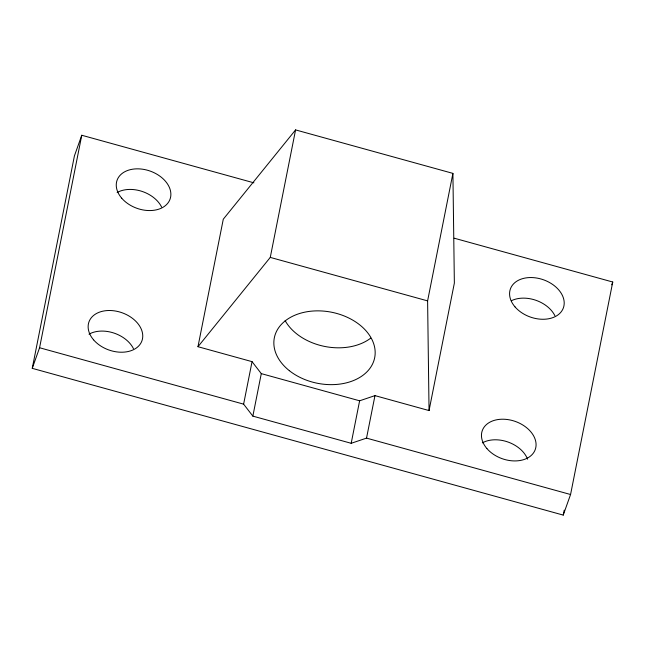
<?xml version="1.0" encoding="UTF-8"?>
<svg xmlns="http://www.w3.org/2000/svg" width="645" height="645" viewBox="0 0 645 645"><rect width="100%" height="100%" fill="white"/><g stroke="black" fill="none" stroke-linecap="round" stroke-linejoin="round"><path stroke-width="0.97" d="M454.161 238.182L612.75 282.018L570.567 494.513L563.238 515.097L32.25 368.343L74.433 155.848L81.762 135.256L253.888 182.833M32.25 368.343L39.579 347.752L81.762 135.256M197.975 346.704L223.283 219.203L295.579 129.903L452.911 173.384L454.362 283.066L429.046 410.567L374.971 395.619L359.62 400.803L261.289 373.624L252.05 361.651L197.975 346.704L270.271 257.403L295.579 129.903M570.567 494.513L366.529 438.116L351.186 443.3L252.856 416.122L243.617 404.149L252.05 361.651M252.856 416.122L261.289 373.624M351.186 443.3L359.62 400.803M366.529 438.116L374.971 395.619M429.046 410.567L427.603 300.884L452.911 173.384M563.238 515.097L564.222 510.155M611.75 284.824L612.75 282.018M270.271 257.403L427.603 300.884M39.579 347.752L243.617 404.149M117.132 192.5A28.13 19.753 19.6 0 1 161.589 207.021M89.01 334.158A28.13 19.753 19.6 0 1 133.467 348.679M511.332 300.747A28.13 19.753 19.6 0 1 554.91 315.728M482.339 442.865A28.13 19.753 19.6 0 1 527.578 459.192M370.698 338.141A51.148 36.225 11.2 0 1 285.138 320.605M515.033 306.899A28.13 19.753 19.6 0 0 562.005 310.672A28.13 19.753 19.6 0 0 533.625 277.656A28.13 19.753 19.6 0 0 515.033 306.899M486.91 448.557A28.13 19.753 19.6 0 0 533.883 452.33A28.13 19.753 19.6 0 0 505.503 419.323A28.13 19.753 19.6 0 0 486.91 448.557M121.712 198.192A28.13 19.753 19.6 0 0 168.684 201.958A28.13 19.753 19.6 0 0 140.296 168.95A28.13 19.753 19.6 0 0 121.712 198.192M93.59 339.851A28.13 19.753 19.6 0 0 140.562 343.624A28.13 19.753 19.6 0 0 112.182 310.616A28.13 19.753 19.6 0 0 93.59 339.851M289.339 370.673A51.148 36.225 11.2 0 0 373.673 361.345A51.148 36.225 11.2 0 0 310.503 311.253A51.148 36.225 11.2 0 0 289.339 370.673"/></g></svg>
